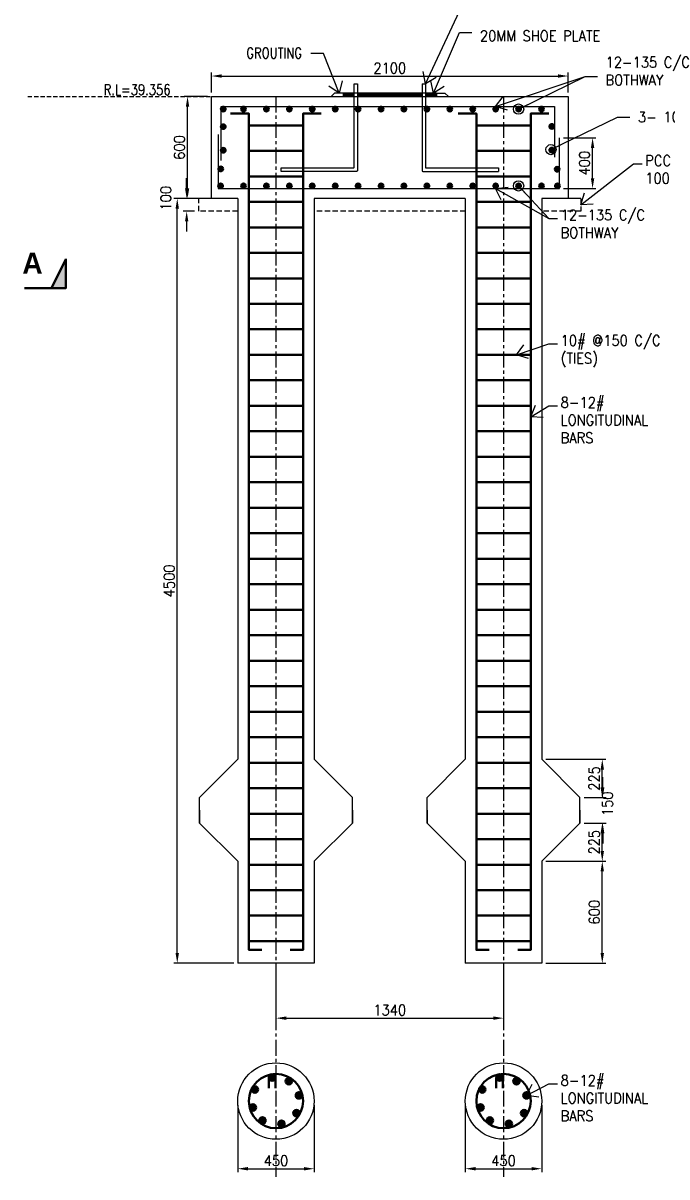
# Model space of a CAD drawing. Header units: millimetres. Extents: x 0 to 1124626, y -157535 to 82123.
# Drawn here: x 315899 to 323483, y 8227 to 21805 of the extents above; entities that cross this region are included whole.
import ezdxf

# ---------------------------------------------------------------- set-up
doc = ezdxf.new("R2010")
doc.units = ezdxf.units.MM
doc.header["$MEASUREMENT"] = 0
doc.linetypes.add('CENTER', pattern=[2, 1.25, -0.25, 0.25, -0.25])
doc.linetypes.add('DASHED', pattern=[0.75, 0.5, -0.25])
for name, color, linetype, lineweight in [('CN', 253, 'Continuous', 15), ('Dim', 6, 'Continuous', 13), ('FOOTING', 171, 'Continuous', 15), ('PEDESTAL', 232, 'Continuous', 15), ('STEEL', 240, 'Continuous', 30), ('Text', 7, 'Continuous', 15), ('TEXT-4', 2, 'Continuous', 25)]:
    doc.layers.add(name, color=color, linetype=linetype, lineweight=lineweight)
doc.layers.add('SUGGESTION', color=7, linetype='Continuous')
doc.styles.add('111', font='bold.shx', dxfattribs={"width": 0.9, "height": 90})
doc.styles.add('style1', font='romans.shx', dxfattribs={"width": 0.9, "height": 300})
doc.dimstyles.new('2.0 DIM-1', dxfattribs={"dimscale": 40, "dimtxt": 125, "dimasz": 3, "dimexe": 1, "dimexo": 1.2, "dimgap": 0.8, "dimtad": 1, "dimdec": 0, "dimlfac": 0.5, "dimzin": 1, "dimdsep": 46, "dimtxsty": 'style1', "dimcen": 2, "dimclrd": 8, "dimclre": 8, "dimclrt": 7, "dimadec": 0, "dimazin": 0, "dimtfac": 1, "dimtdec": 0, "dimtofl": 0, "dimtmove": 1, "dimatfit": 3, "dimfxl": 1, "dimtolj": 1, "dimtzin": 0, "dimlwd": 9, "dimlwe": 9, "dimarcsym": 1})
doc.dimstyles.new('Copy of DIM-1', dxfattribs={"dimscale": 40, "dimtxt": 125, "dimasz": 3, "dimexe": 1, "dimexo": 1.2, "dimgap": 0.8, "dimtad": 1, "dimdec": 0, "dimzin": 1, "dimdsep": 46, "dimtxsty": 'style1', "dimcen": 2, "dimclrd": 8, "dimclre": 8, "dimclrt": 7, "dimadec": 0, "dimazin": 0, "dimtfac": 1, "dimtdec": 0, "dimtofl": 0, "dimtmove": 1, "dimatfit": 3, "dimfxl": 1, "dimtolj": 1, "dimtzin": 0, "dimlwd": 9, "dimlwe": 9, "dimarcsym": 1})

# ---------------------------------------------------------------- blocks, each defined once
blk = doc.blocks.new('SECTION MARK block')
at = {"layer": 'SUGGESTION', "lineweight": 30}
blk.add_hatch(color=256, dxfattribs=at).paths.add_polyline_path([(-249, -237), (-249, 104), (-78, -237)])
blk.add_lwpolyline([(-78, -237), (-249, 104), (-249, -237), (238, -237)], dxfattribs=at)
at = {"layer": 'TEXT-4', "lineweight": 18, "style": '111'}
blk.add_text('A', height=247, dxfattribs=at).set_placement((26, -66))
blk = doc.blocks.new('*D538')
at = {"layer": 'DEFPOINTS', "color": 0, "ltscale": 20, "transparency": 16777216}
for p in [(322318, 21182), (318118, 20941), (322318, 20941)]:
    blk.add_point(p, dxfattribs=at)
at = {"layer": 'Dim', "color": 8, "lineweight": 9, "ltscale": 20, "transparency": 16777216}
for p, q in [((318118, 20989), (318118, 21222)), ((322318, 20989), (322318, 21222)), ((318238, 21182), (322198, 21182))]:
    blk.add_line(p, q, dxfattribs=at)
at = {"layer": 'Dim', "color": 8, "ltscale": 20, "transparency": 16777216}
for points in [[(318238, 21202), (318238, 21162), (318118, 21182)], [(322198, 21162), (322198, 21202), (322318, 21182)]]:
    blk.add_solid(points, dxfattribs=at)
at = {"layer": 'Dim', "color": 7, "ltscale": 20, "transparency": 16777216, "insert": (320218, 21276), "char_height": 125, "attachment_point": 5, "style": 'style1'}
blk.add_mtext('\\A1;2100', dxfattribs=at)
blk = doc.blocks.new('*D539')
at = {"layer": 'DEFPOINTS', "color": 0, "ltscale": 20, "transparency": 16777216}
for p in [(322218, 20454), (322607, 20454), (322218, 19858)]:
    blk.add_point(p, dxfattribs=at)
at = {"layer": 'Dim', "color": 8, "lineweight": 9, "ltscale": 20, "transparency": 16777216}
for p, q in [((322266, 20454), (322647, 20454)), ((322607, 19978), (322607, 20334)), ((322266, 19858), (322647, 19858))]:
    blk.add_line(p, q, dxfattribs=at)
at = {"layer": 'Dim', "color": 8, "ltscale": 20, "transparency": 16777216}
for points in [[(322627, 20334), (322587, 20334), (322607, 20454)], [(322587, 19978), (322627, 19978), (322607, 19858)]]:
    blk.add_solid(points, dxfattribs=at)
at = {"layer": 'Dim', "color": 7, "ltscale": 20, "transparency": 16777216, "insert": (322512, 20156), "char_height": 125, "attachment_point": 5, "rotation": 90, "style": 'style1'}
blk.add_mtext('\\A1;400', dxfattribs=at)
blk = doc.blocks.new('*D540')
at = {"layer": 'DEFPOINTS', "color": 0, "ltscale": 20, "transparency": 16777216}
for p in [(317836, 20941), (318118, 20941), (318118, 19741)]:
    blk.add_point(p, dxfattribs=at)
at = {"layer": 'Dim', "color": 8, "lineweight": 9, "ltscale": 20, "transparency": 16777216}
for p, q in [((318070, 20941), (317796, 20941)), ((317836, 19861), (317836, 20821)), ((318070, 19741), (317796, 19741))]:
    blk.add_line(p, q, dxfattribs=at)
at = {"layer": 'Dim', "color": 8, "ltscale": 20, "transparency": 16777216}
for points in [[(317856, 20821), (317816, 20821), (317836, 20941)], [(317816, 19861), (317856, 19861), (317836, 19741)]]:
    blk.add_solid(points, dxfattribs=at)
at = {"layer": 'Dim', "color": 7, "ltscale": 20, "transparency": 16777216, "insert": (317741, 20341), "char_height": 125, "attachment_point": 5, "rotation": 90, "style": 'style1'}
blk.add_mtext('\\A1;600', dxfattribs=at)
blk = doc.blocks.new('*D541')
at = {"layer": 'DEFPOINTS', "color": 0, "ltscale": 20, "transparency": 16777216}
for p in [(317968, 19741), (317826, 19591), (317968, 19591)]:
    blk.add_point(p, dxfattribs=at)
at = {"layer": 'Dim', "color": 8, "lineweight": 9, "ltscale": 20, "transparency": 16777216}
for p, q in [((317826, 19861), (317826, 19981)), ((317920, 19741), (317786, 19741)), ((317920, 19591), (317786, 19591)), ((317826, 19471), (317826, 19351))]:
    blk.add_line(p, q, dxfattribs=at)
at = {"layer": 'Dim', "color": 8, "ltscale": 20, "transparency": 16777216}
for points in [[(317806, 19861), (317846, 19861), (317826, 19741)], [(317846, 19471), (317806, 19471), (317826, 19591)]]:
    blk.add_solid(points, dxfattribs=at)
at = {"layer": 'Dim', "color": 7, "ltscale": 20, "transparency": 16777216, "insert": (317581, 19743), "char_height": 125, "attachment_point": 5, "rotation": 90, "style": 'style1'}
blk.add_mtext('\\A1;100', dxfattribs=at)
blk = doc.blocks.new('*D542')
at = {"layer": 'DEFPOINTS', "color": 0, "ltscale": 20, "transparency": 16777216}
for p in [(318878, 10755), (321558, 10741), (321558, 10095)]:
    blk.add_point(p, dxfattribs=at)
at = {"layer": 'Dim', "color": 8, "lineweight": 9, "ltscale": 20, "transparency": 16777216}
for p, q in [((318878, 10707), (318878, 10055)), ((321558, 10693), (321558, 10055)), ((318998, 10095), (321438, 10095))]:
    blk.add_line(p, q, dxfattribs=at)
at = {"layer": 'Dim', "color": 8, "ltscale": 20, "transparency": 16777216}
for points in [[(318998, 10115), (318998, 10075), (318878, 10095)], [(321438, 10075), (321438, 10115), (321558, 10095)]]:
    blk.add_solid(points, dxfattribs=at)
at = {"layer": 'Dim', "color": 7, "ltscale": 20, "transparency": 16777216, "insert": (320218, 10190), "char_height": 125, "attachment_point": 5, "style": 'style1'}
blk.add_mtext('\\A1;1340', dxfattribs=at)
blk = doc.blocks.new('*D543')
at = {"layer": 'DEFPOINTS', "color": 0, "ltscale": 20, "transparency": 16777216}
for p in [(318428, 9119), (319328, 9119), (319328, 8323)]:
    blk.add_point(p, dxfattribs=at)
at = {"layer": 'Dim', "color": 8, "lineweight": 9, "ltscale": 20, "transparency": 16777216}
for p, q in [((318428, 9071), (318428, 8283)), ((319328, 9071), (319328, 8283)), ((318548, 8323), (319208, 8323))]:
    blk.add_line(p, q, dxfattribs=at)
at = {"layer": 'Dim', "color": 8, "ltscale": 20, "transparency": 16777216}
for points in [[(318548, 8343), (318548, 8303), (318428, 8323)], [(319208, 8303), (319208, 8343), (319328, 8323)]]:
    blk.add_solid(points, dxfattribs=at)
at = {"layer": 'Dim', "color": 7, "ltscale": 20, "transparency": 16777216, "insert": (318878, 8418), "char_height": 125, "attachment_point": 5, "style": 'style1'}
blk.add_mtext('\\A1;450', dxfattribs=at)
blk = doc.blocks.new('*D544')
at = {"layer": 'DEFPOINTS', "color": 0, "ltscale": 20, "transparency": 16777216}
for p in [(321108, 9119), (322008, 9119), (322008, 8323)]:
    blk.add_point(p, dxfattribs=at)
at = {"layer": 'Dim', "color": 8, "lineweight": 9, "ltscale": 20, "transparency": 16777216}
for p, q in [((321108, 9071), (321108, 8283)), ((322008, 9071), (322008, 8283)), ((321228, 8323), (321888, 8323))]:
    blk.add_line(p, q, dxfattribs=at)
at = {"layer": 'Dim', "color": 8, "ltscale": 20, "transparency": 16777216}
for points in [[(321228, 8343), (321228, 8303), (321108, 8323)], [(321888, 8303), (321888, 8343), (322008, 8323)]]:
    blk.add_solid(points, dxfattribs=at)
at = {"layer": 'Dim', "color": 7, "ltscale": 20, "transparency": 16777216, "insert": (321558, 8418), "char_height": 125, "attachment_point": 5, "style": 'style1'}
blk.add_mtext('\\A1;450', dxfattribs=at)
blk = doc.blocks.new('*D545')
at = {"layer": 'DEFPOINTS', "color": 0, "ltscale": 20, "transparency": 16777216}
for p in [(322008, 11941), (322721, 11941), (322008, 10741)]:
    blk.add_point(p, dxfattribs=at)
at = {"layer": 'Dim', "color": 8, "lineweight": 9, "ltscale": 20, "transparency": 16777216}
for p, q in [((322056, 11941), (322761, 11941)), ((322721, 10861), (322721, 11821)), ((322056, 10741), (322761, 10741))]:
    blk.add_line(p, q, dxfattribs=at)
at = {"layer": 'Dim', "color": 8, "ltscale": 20, "transparency": 16777216}
for points in [[(322741, 11821), (322701, 11821), (322721, 11941)], [(322701, 10861), (322741, 10861), (322721, 10741)]]:
    blk.add_solid(points, dxfattribs=at)
at = {"layer": 'Dim', "color": 7, "ltscale": 20, "transparency": 16777216, "insert": (322627, 11341), "char_height": 125, "attachment_point": 5, "rotation": 90, "style": 'style1'}
blk.add_mtext('\\A1;600', dxfattribs=at)
blk = doc.blocks.new('*D546')
at = {"layer": 'DEFPOINTS', "color": 0, "ltscale": 20, "transparency": 16777216}
for p in [(322458, 12391), (322721, 12391), (322008, 11941)]:
    blk.add_point(p, dxfattribs=at)
at = {"layer": 'Dim', "color": 8, "lineweight": 9, "ltscale": 20, "transparency": 16777216}
for p, q in [((322506, 12391), (322761, 12391)), ((322721, 12061), (322721, 12271)), ((322056, 11941), (322761, 11941))]:
    blk.add_line(p, q, dxfattribs=at)
at = {"layer": 'Dim', "color": 8, "ltscale": 20, "transparency": 16777216}
for points in [[(322741, 12271), (322701, 12271), (322721, 12391)], [(322701, 12061), (322741, 12061), (322721, 11941)]]:
    blk.add_solid(points, dxfattribs=at)
at = {"layer": 'Dim', "color": 7, "ltscale": 20, "transparency": 16777216, "insert": (322627, 12166), "char_height": 125, "attachment_point": 5, "rotation": 90, "style": 'style1'}
blk.add_mtext('\\A1;225', dxfattribs=at)
blk = doc.blocks.new('*D547')
at = {"layer": 'DEFPOINTS', "color": 0, "ltscale": 20, "transparency": 16777216}
for p in [(322458, 12691), (322726, 12691), (322458, 12391)]:
    blk.add_point(p, dxfattribs=at)
at = {"layer": 'Dim', "color": 8, "lineweight": 9, "ltscale": 20, "transparency": 16777216}
for p, q in [((322726, 12811), (322726, 12931)), ((322506, 12691), (322766, 12691)), ((322506, 12391), (322766, 12391)), ((322726, 12271), (322726, 12151))]:
    blk.add_line(p, q, dxfattribs=at)
at = {"layer": 'Dim', "color": 8, "ltscale": 20, "transparency": 16777216}
for points in [[(322706, 12811), (322746, 12811), (322726, 12691)], [(322746, 12271), (322706, 12271), (322726, 12391)]]:
    blk.add_solid(points, dxfattribs=at)
at = {"layer": 'Dim', "color": 7, "ltscale": 20, "transparency": 16777216, "insert": (322782, 12618), "char_height": 125, "attachment_point": 5, "rotation": 90, "style": 'style1'}
blk.add_mtext('\\A1;150', dxfattribs=at)
blk = doc.blocks.new('*D548')
at = {"layer": 'DEFPOINTS', "color": 0, "ltscale": 20, "transparency": 16777216}
for p in [(322008, 13141), (322721, 13141), (322458, 12691)]:
    blk.add_point(p, dxfattribs=at)
at = {"layer": 'Dim', "color": 8, "lineweight": 9, "ltscale": 20, "transparency": 16777216}
for p, q in [((322056, 13141), (322761, 13141)), ((322721, 12811), (322721, 13021)), ((322506, 12691), (322761, 12691))]:
    blk.add_line(p, q, dxfattribs=at)
at = {"layer": 'Dim', "color": 8, "ltscale": 20, "transparency": 16777216}
for points in [[(322741, 13021), (322701, 13021), (322721, 13141)], [(322701, 12811), (322741, 12811), (322721, 12691)]]:
    blk.add_solid(points, dxfattribs=at)
at = {"layer": 'Dim', "color": 7, "ltscale": 20, "transparency": 16777216, "insert": (322627, 12916), "char_height": 125, "attachment_point": 5, "rotation": 90, "style": 'style1'}
blk.add_mtext('\\A1;225', dxfattribs=at)
blk = doc.blocks.new('*D549')
at = {"layer": 'DEFPOINTS', "color": 0, "ltscale": 20, "transparency": 16777216}
for p in [(317715, 19741), (318428, 19741), (318428, 10741)]:
    blk.add_point(p, dxfattribs=at)
at = {"layer": 'Dim', "color": 8, "lineweight": 9, "ltscale": 20, "transparency": 16777216}
for p, q in [((318380, 19741), (317675, 19741)), ((317715, 10861), (317715, 19621)), ((318380, 10741), (317675, 10741))]:
    blk.add_line(p, q, dxfattribs=at)
at = {"layer": 'Dim', "color": 8, "ltscale": 20, "transparency": 16777216}
for points in [[(317735, 19621), (317695, 19621), (317715, 19741)], [(317695, 10861), (317735, 10861), (317715, 10741)]]:
    blk.add_solid(points, dxfattribs=at)
at = {"layer": 'Dim', "color": 7, "ltscale": 20, "transparency": 16777216, "insert": (317621, 15241), "char_height": 125, "attachment_point": 5, "rotation": 90, "style": 'style1'}
blk.add_mtext('\\A1;4500', dxfattribs=at)

msp = doc.modelspace()

# ---------------------------------------------------------------- hatches: boundary and pattern name
at = {"layer": 'PEDESTAL', "ltscale": 20}
h = msp.add_hatch(dxfattribs=at)
h.set_pattern_fill('ANSI31', color=256, scale=100)
h.set_pattern_definition([(45, (216657.622, 1405.487), (-8.8388348, 8.8388348), [])])
h.paths.add_polyline_path([(319797.9566, 20980.9575), (319667.9566, 20980.9575), (319667.9566, 20940.9575), (319797.9566, 20940.9575)])
h.paths.add_polyline_path([(320217.9566, 20980.9575), (319837.9566, 20980.9575), (319837.9566, 20940.9575), (320217.9566, 20940.9575)])
h.paths.add_polyline_path([(320597.9566, 20980.9575), (320217.9566, 20980.9575), (320217.9566, 20940.9575), (320597.9566, 20940.9575)])
h.paths.add_polyline_path([(320767.9566, 20980.9575), (320637.9566, 20980.9575), (320637.9566, 20940.9575), (320767.9566, 20940.9575)])
at = {"layer": 'STEEL', "ltscale": 20}
for points in [[(318285.1207, 20792.9941, -1), (318230.3903, 20792.9941, -1)], [(318522.7408, 20792.9941, -1), (318468.0104, 20792.9941, -1)], [(318792.7408, 20792.9941, -1), (318738.0104, 20792.9941, -1)], [(319062.7408, 20792.9941, -1), (319008.0104, 20792.9941, -1)], [(319332.7408, 20792.9941, -1), (319278.0104, 20792.9941, -1)], [(319602.7408, 20792.9941, -1), (319548.0104, 20792.9941, -1)], [(319872.7408, 20792.9941, -1), (319818.0104, 20792.9941, -1)], [(320142.7408, 20792.9941, -1), (320088.0104, 20792.9941, -1)], [(320412.7408, 20792.9941, -1), (320358.0104, 20792.9941, -1)], [(320682.7408, 20792.9941, -1), (320628.0104, 20792.9941, -1)], [(320952.7408, 20792.9941, -1), (320898.0104, 20792.9941, -1)], [(321222.7408, 20792.9941, -1), (321168.0104, 20792.9941, -1)], [(321492.7408, 20792.9941, -1), (321438.0104, 20792.9941, -1)], [(321762.7408, 20792.9941, -1), (321708.0104, 20792.9941, -1)], [(322032.7408, 20792.9941, -1), (321978.0104, 20792.9941, -1)], [(318285.1207, 20586.086, -1), (318230.3903, 20586.086, -1)], [(322099.1614, 20588.8003, 1), (322153.8918, 20588.8003, 1)], [(318285.1207, 20307.9474, -1), (318230.3903, 20307.9474, -1)], [(322099.1614, 20310.6618, 1), (322153.8918, 20310.6618, 1)], [(318254.1488, 20088.3822, -1), (318199.4184, 20088.3822, -1)], [(322162.5589, 20085.641, 1), (322217.2892, 20085.641, 1)], [(318252.7408, 19888.9209, 1), (318198.0104, 19888.9209, 1)], [(318522.7408, 19888.9209, 1), (318468.0104, 19888.9209, 1)], [(318792.7408, 19888.9209, 1), (318738.0104, 19888.9209, 1)], [(319062.7408, 19888.9209, 1), (319008.0104, 19888.9209, 1)], [(319332.7408, 19888.9209, 1), (319278.0104, 19888.9209, 1)], [(319602.7408, 19888.9209, 1), (319548.0104, 19888.9209, 1)], [(319872.7408, 19888.9209, 1), (319818.0104, 19888.9209, 1)], [(320142.7408, 19888.9209, 1), (320088.0104, 19888.9209, 1)], [(320412.7408, 19888.9209, 1), (320358.0104, 19888.9209, 1)], [(320682.7408, 19888.9209, 1), (320628.0104, 19888.9209, 1)], [(320952.7408, 19888.9209, 1), (320898.0104, 19888.9209, 1)], [(321222.7408, 19888.9209, 1), (321168.0104, 19888.9209, 1)], [(321492.7408, 19888.9209, 1), (321438.0104, 19888.9209, 1)], [(321762.7408, 19888.9209, 1), (321708.0104, 19888.9209, 1)], [(322032.7408, 19888.9209, 1), (321978.0104, 19888.9209, 1)], [(322219.6088, 19888.9209, 1), (322164.8785, 19888.9209, 1)], [(318870.2756, 9397.0801, 1), (318793.653, 9397.0801, 1)], [(319068.5228, 9352.9104, 1), (318991.9003, 9352.9104, 1)], [(321550.29, 9397.0801, 1), (321473.6675, 9397.0801, 1)], [(321748.5373, 9352.9104, 1), (321671.9148, 9352.9104, 1)], [(318666.3223, 9254.5981, 1), (318589.6998, 9254.5981, 1)], [(321346.3368, 9254.5981, 1), (321269.7143, 9254.5981, 1)], [(319186.9017, 9186.2062, 1), (319110.2792, 9186.2062, 1)], [(321866.9162, 9186.2062, 1), (321790.2937, 9186.2062, 1)], [(318644.8854, 9043.2919, 1), (318568.2628, 9043.2919, 1)], [(319158.3353, 8977.7504, 1), (319081.7128, 8977.7504, 1)], [(321324.8998, 9043.2919, 1), (321248.2773, 9043.2919, 1)], [(321838.3498, 8977.7504, 1), (321761.7273, 8977.7504, 1)], [(318756.1335, 8890.836, 1), (318679.5109, 8890.836, 1)], [(318980.0545, 8850.9408, 1), (318903.4319, 8850.9408, 1)], [(321436.1479, 8890.836, 1), (321359.5254, 8890.836, 1)], [(321660.0689, 8850.9408, 1), (321583.4464, 8850.9408, 1)]]:
    msp.add_hatch(color=256, dxfattribs=at).paths.add_polyline_path(points)

# ---------------------------------------------------------------- linework, layer by layer
at = {"layer": 'CN', "linetype": 'CENTER', "ltscale": 150}
for p, q in [((318877.9566, 20940.9575), (318877.9566, 8226.5665)), ((321557.9711, 20940.9575), (321557.9711, 8226.5665))]:
    msp.add_line(p, q, dxfattribs=at)
at = {"layer": 'Dim', "ltscale": 20}
for p, q in [((320597.9566, 21090.9575), (320637.9566, 21090.9575)), ((319567.9566, 20980.9575), (319527.9566, 20940.9575)), ((319527.9566, 20940.9575), (320907.9566, 20940.9575)), ((320767.9566, 20980.9575), (319567.9566, 20980.9575)), ((319668.4542, 20980.9575), (319668.4542, 20940.9575)), ((320767.4591, 20980.9575), (320767.4591, 20940.9575)), ((320767.9566, 20980.9575), (320867.9566, 20980.9575)), ((320867.9566, 20980.9575), (320907.9566, 20940.9575)), ((318230.8551, 20189.7796), (318230.8551, 20823.8627)), ((318230.8551, 20823.8627), (322157.5365, 20823.8627)), ((322157.5365, 20823.8627), (322157.5365, 20227.6353)), ((318195.471, 20492.1353), (318195.471, 19858.0522)), ((322217.6118, 19858.0522), (322217.6118, 20454.2796)), ((321498.6355, 20100.1147), (321498.6355, 20060.1147)), ((318195.471, 19858.0522), (322217.6118, 19858.0522))]:
    msp.add_line(p, q, dxfattribs=at)
at = {"layer": 'Dim', "color": 31, "linetype": 'DASHED', "ltscale": 100, "true_color": 0xfecc66}
msp.add_line((315954.0817, 20940.9575), (318117.9566, 20940.9575), dxfattribs=at)
at = {"layer": 'Dim', "ltscale": 20}
msp.add_lwpolyline([(319837.9566, 21090.9575), (319837.9566, 20070.1147, -0.4142135624), (319827.9566, 20060.1147), (318937.2778, 20060.1147), (318937.2778, 20100.1147), (319787.9566, 20100.1147, 0.4142135624), (319797.9566, 20110.1147), (319797.9566, 21090.9575)], format="xyb", close=True, dxfattribs=at)
for points in [[(320597.9566, 21090.9575), (320597.9566, 20070.1147, 0.4142135624), (320607.9566, 20060.1147), (321498.6355, 20060.1147)], [(320637.9566, 21090.9575), (320637.9566, 20110.1147, 0.4142135624), (320647.9566, 20100.1147), (321498.6355, 20100.1147)]]:
    msp.add_lwpolyline(points, format="xyb", dxfattribs=at)
for centre in [(318877.9566, 9119.3453), (321557.9711, 9119.3453)]:
    msp.add_circle(centre, 450, dxfattribs=at)
at = {"layer": 'FOOTING', "ltscale": 20}
for p, q in [((318117.9566, 20940.9575), (322317.9566, 20940.9575)), ((318117.9566, 19740.9575), (317967.9566, 19740.9575)), ((318427.9566, 19740.9575), (318427.9566, 13140.9575)), ((319327.9566, 19740.9575), (319327.9566, 13140.9575)), ((321107.9711, 19740.9575), (321107.9711, 13140.9719)), ((322007.9422, 19740.9575), (322007.9422, 13140.9719)), ((322467.9566, 19740.9575), (322317.9566, 19740.9575)), ((317977.9566, 12690.9575), (318427.9566, 13140.9575)), ((319777.9566, 12690.9575), (319327.9566, 13140.9575)), ((320657.9566, 12690.9575), (321107.9711, 13140.9719)), ((322457.9566, 12690.9575), (322007.9422, 13140.9719)), ((317977.9566, 12540.9575), (317977.9566, 12690.9575)), ((319777.9566, 12540.9575), (319777.9566, 12690.9575)), ((320657.9566, 12540.9575), (320657.9566, 12690.9575)), ((322457.9566, 12540.9575), (322457.9566, 12690.9575)), ((317977.9566, 12390.9575), (317977.9566, 12540.9575)), ((317977.9566, 12540.9575), (317977.9566, 12390.9575)), ((319777.9566, 12390.9575), (319777.9566, 12540.9575)), ((319777.9566, 12540.9575), (319777.9566, 12390.9575)), ((320657.9566, 12390.9575), (320657.9566, 12540.9575)), ((320657.9566, 12540.9575), (320657.9566, 12390.9575)), ((322457.9566, 12390.9575), (322457.9566, 12540.9575)), ((322457.9566, 12540.9575), (322457.9566, 12390.9575)), ((317977.9566, 12390.9575), (318427.9566, 11940.9575)), ((319777.9566, 12390.9575), (319327.9566, 11940.9575)), ((320657.9566, 12390.9575), (321107.9711, 11940.943)), ((322457.9566, 12390.9575), (322007.9566, 11940.9575)), ((318427.9566, 11940.9575), (318427.9566, 10740.9575)), ((319327.9566, 11940.9575), (319327.9566, 10740.9575)), ((321107.9711, 11940.943), (321107.9711, 10740.9575)), ((322007.9422, 11940.943), (322007.9422, 10740.9575))]:
    msp.add_line(p, q, dxfattribs=at)
for points in [[(318427.9566, 19740.9575), (318117.9566, 19740.9575), (318117.9566, 20940.9575)], [(322317.9566, 20940.9575), (322317.9566, 19740.9575), (322007.9422, 19740.9575)], [(321107.9711, 19740.9575), (319327.9566, 19740.9575)], [(319327.9566, 10740.9575), (318427.9566, 10740.9575)], [(322007.9422, 10740.9575), (321107.9711, 10740.9575)]]:
    msp.add_lwpolyline(points, dxfattribs=at)
at = {"layer": 'FOOTING', "linetype": 'DASHED', "ltscale": 125}
for points in [[(318427.9566, 19590.9575), (317967.9566, 19590.9575), (317967.9566, 19740.9575)], [(322467.9566, 19740.9575), (322467.9566, 19590.9575), (322007.9422, 19590.9575)], [(321107.9711, 19590.9575), (319327.9566, 19590.9575)]]:
    msp.add_lwpolyline(points, dxfattribs=at)
at = {"layer": 'STEEL', "ltscale": 20}
for p, q in [((318558.2253, 20601.1484), (319197.6879, 20601.1484)), ((321238.2253, 20601.1484), (321877.6879, 20601.1484)), ((318558.2253, 20301.1484), (319197.6879, 20301.1484)), ((321238.2253, 20301.1484), (321877.6879, 20301.1484)), ((318558.2253, 20001.1484), (319197.6879, 20001.1484)), ((321238.2253, 20001.1484), (321877.6879, 20001.1484)), ((318558.2253, 19701.1484), (319197.6879, 19701.1484)), ((321238.2253, 19701.1484), (321877.6879, 19701.1484)), ((318558.2253, 19401.1484), (319197.6879, 19401.1484)), ((321238.2253, 19401.1484), (321877.6879, 19401.1484)), ((318558.2253, 19101.1484), (319197.6879, 19101.1484)), ((321238.2253, 19101.1484), (321877.6879, 19101.1484)), ((318558.2253, 18801.1484), (319197.6879, 18801.1484)), ((321238.2253, 18801.1484), (321877.6879, 18801.1484)), ((318558.2253, 18501.1484), (319197.6879, 18501.1484)), ((321238.2253, 18501.1484), (321877.6879, 18501.1484)), ((318558.2253, 18201.1484), (319197.6879, 18201.1484)), ((321238.2253, 18201.1484), (321877.6879, 18201.1484)), ((318558.2253, 17901.1484), (319197.6879, 17901.1484)), ((321238.2253, 17901.1484), (321877.6879, 17901.1484)), ((318558.2253, 17601.1484), (319197.6879, 17601.1484)), ((321238.2253, 17601.1484), (321877.6879, 17601.1484)), ((318558.2253, 17301.1484), (319197.6879, 17301.1484)), ((321238.2253, 17301.1484), (321877.6879, 17301.1484)), ((318558.2253, 17001.1484), (319197.6879, 17001.1484)), ((321238.2253, 17001.1484), (321877.6879, 17001.1484)), ((318558.2253, 16701.1484), (319197.6879, 16701.1484)), ((321238.2253, 16701.1484), (321877.6879, 16701.1484)), ((318558.2253, 16401.1484), (319197.6879, 16401.1484)), ((321238.2253, 16401.1484), (321877.6879, 16401.1484)), ((318558.2253, 16101.1484), (319197.6879, 16101.1484)), ((321238.2253, 16101.1484), (321877.6879, 16101.1484)), ((318558.2253, 15801.1484), (319197.6879, 15801.1484)), ((321238.2253, 15801.1484), (321877.6879, 15801.1484)), ((318558.2253, 15501.1484), (319197.6879, 15501.1484)), ((321238.2253, 15501.1484), (321877.6879, 15501.1484)), ((318558.2253, 15201.1484), (319197.6879, 15201.1484)), ((321238.2253, 15201.1484), (321877.6879, 15201.1484)), ((318558.2253, 14901.1484), (319197.6879, 14901.1484)), ((321238.2253, 14901.1484), (321877.6879, 14901.1484)), ((318558.2253, 14601.1484), (319197.6879, 14601.1484)), ((321238.2253, 14601.1484), (321877.6879, 14601.1484)), ((318558.2253, 14301.1484), (319197.6879, 14301.1484)), ((321238.2253, 14301.1484), (321877.6879, 14301.1484)), ((318558.2253, 14001.1484), (319197.6879, 14001.1484)), ((321238.2253, 14001.1484), (321877.6879, 14001.1484)), ((318558.2253, 13701.1484), (319197.6879, 13701.1484)), ((321238.2253, 13701.1484), (321877.6879, 13701.1484)), ((318558.2253, 13401.1484), (319197.6879, 13401.1484)), ((321238.2253, 13401.1484), (321877.6879, 13401.1484)), ((318558.2253, 13101.1484), (319197.6879, 13101.1484)), ((321238.2253, 13101.1484), (321877.6879, 13101.1484)), ((318558.2253, 12801.1484), (319197.6879, 12801.1484)), ((321238.2253, 12801.1484), (321877.6879, 12801.1484)), ((318558.2253, 12501.1484), (319197.6879, 12501.1484)), ((321238.2253, 12501.1484), (321877.6879, 12501.1484)), ((318558.2253, 12201.1484), (319197.6879, 12201.1484)), ((321238.2253, 12201.1484), (321877.6879, 12201.1484)), ((318558.2253, 11901.1484), (319197.6879, 11901.1484)), ((321238.2253, 11901.1484), (321877.6879, 11901.1484)), ((318558.2253, 11601.1484), (319197.6879, 11601.1484)), ((321238.2253, 11601.1484), (321877.6879, 11601.1484)), ((318558.2253, 11301.1484), (319197.6879, 11301.1484)), ((321238.2253, 11301.1484), (321877.6879, 11301.1484)), ((318558.2253, 11001.1484), (319197.6879, 11001.1484)), ((321238.2253, 11001.1484), (321877.6879, 11001.1484)), ((318792.2424, 9394.7979), (318792.2424, 9272.2398)), ((318871.3029, 9394.7979), (318871.3029, 9272.2398)), ((321472.2569, 9394.7979), (321472.2569, 9272.2398)), ((321551.3174, 9394.7979), (321551.3174, 9272.2398))]:
    msp.add_line(p, q, dxfattribs=at)
for points in [[(318344.2324, 20740.1834), (318558.2253, 20740.1834), (318558.2253, 10898.5904), (318709.4412, 10898.5904)], [(319411.6809, 20740.1834), (319197.6879, 20740.1834), (319197.6879, 10898.5904), (319046.4721, 10898.5904)], [(321024.2324, 20740.1834), (321238.2253, 20740.1834), (321238.2253, 10898.5904), (321389.4412, 10898.5904)], [(322091.6809, 20740.1834), (321877.6879, 20740.1834), (321877.6879, 10898.5904), (321726.4721, 10898.5904)]]:
    msp.add_lwpolyline(points, dxfattribs=at)
for centre, radius in [((318257.7555, 20792.9941), 27.3652), ((318495.3756, 20792.9941), 27.3652), ((318765.3756, 20792.9941), 27.3652), ((319035.3756, 20792.9941), 27.3652), ((319305.3756, 20792.9941), 27.3652), ((319575.3756, 20792.9941), 27.3652), ((319845.3756, 20792.9941), 27.3652), ((320115.3756, 20792.9941), 27.3652), ((320385.3756, 20792.9941), 27.3652), ((320655.3756, 20792.9941), 27.3652), ((320925.3756, 20792.9941), 27.3652), ((321195.3756, 20792.9941), 27.3652), ((321465.3756, 20792.9941), 27.3652), ((321735.3756, 20792.9941), 27.3652), ((322005.3756, 20792.9941), 27.3652), ((318257.7555, 20586.086), 27.3652), ((322126.5266, 20588.8003), 27.3652), ((318257.7555, 20307.9474), 27.3652), ((322126.5266, 20310.6618), 27.3652), ((318226.7836, 20088.3822), 27.3652), ((322189.924, 20085.641), 27.3652), ((318225.3756, 19888.9209), 27.3652), ((318495.3756, 19888.9209), 27.3652), ((318765.3756, 19888.9209), 27.3652), ((319035.3756, 19888.9209), 27.3652), ((319305.3756, 19888.9209), 27.3652), ((319575.3756, 19888.9209), 27.3652), ((319845.3756, 19888.9209), 27.3652), ((320115.3756, 19888.9209), 27.3652), ((320385.3756, 19888.9209), 27.3652), ((320655.3756, 19888.9209), 27.3652), ((320925.3756, 19888.9209), 27.3652), ((321195.3756, 19888.9209), 27.3652), ((321465.3756, 19888.9209), 27.3652), ((321735.3756, 19888.9209), 27.3652), ((322005.3756, 19888.9209), 27.3652), ((322192.2437, 19888.9209), 27.3652), ((318877.9566, 9119.3453), 319.7313), ((318831.9643, 9397.0801), 38.3113), ((319030.2115, 9352.9104), 38.3113), ((321557.9711, 9119.3453), 319.7313), ((321511.9788, 9397.0801), 38.3113), ((321710.226, 9352.9104), 38.3113), ((318628.011, 9254.5981), 38.3113), ((321308.0255, 9254.5981), 38.3113), ((319148.5905, 9186.2062), 38.3113), ((321828.605, 9186.2062), 38.3113), ((318606.5741, 9043.2919), 38.3113), ((319120.024, 8977.7504), 38.3113), ((321286.5886, 9043.2919), 38.3113), ((321800.0385, 8977.7504), 38.3113), ((318717.8222, 8890.836), 38.3113), ((318941.7432, 8850.9408), 38.3113), ((321397.8367, 8890.836), 38.3113), ((321621.7577, 8850.9408), 38.3113)]:
    msp.add_circle(centre, radius, dxfattribs=at)

# ---------------------------------------------------------------- block references
at = {"layer": 'Dim', "xscale": -1}
msp.add_blockref('SECTION MARK block', (316154.9721, 18922.6598), dxfattribs=at)

# ---------------------------------------------------------------- texts
at = {"layer": 'Text', "ltscale": 20, "style": 'style1', "width": 0.8}
for s, p in [('GROUTING ', (318529.4768, 21389.7628)), ('R.L=39.356', (316848.9656, 20958.6698))]:
    msp.add_text(s, height=125, dxfattribs=at).set_placement(p)
at = {"layer": 'Text', "ltscale": 20, "char_height": 125, "style": 'style1'}
for s, insert, width, attachment_point in [('20MM SHOE PLATE', (321280.4484, 21592.6371), 2209.977615, 7), ('12-135 C/C \\PBOTHWAY', (322760.2404, 21072.7488), 1577.336222, 7), ('3- 10# TIES', (323141.5484, 20595.732), 1577.336222, 7), ('PCC (1:2:4) \\P100 THK.', (323227.573, 20249.6519), 1577.336222, 1), ('12-135 C/C \\PBOTHWAY', (322231.1604, 19609.1661), 1577.336222, 1), ('10# @150 C/C\\P(TIES)', (322231.1604, 18132.1852), 1577.336222, 1), ('8-12# LONGITUDINAL BARS', (322231.1604, 17403.4349), 1577.336222, 1), ('8-12# LONGITUDINAL BARS', (322231.1604, 9424.9457), 1577.336222, 1)]:
    msp.add_mtext(s, dxfattribs=dict(at, insert=insert, width=width, attachment_point=attachment_point))

# ---------------------------------------------------------------- dimensions: what is measured, and where the dimension line sits
at = {"layer": 'Dim', "ltscale": 20}
for base, p1, p2, picture, middle in [((322317.9566, 21181.7395), (318117.9566, 20940.9575), (322317.9566, 20940.9575), '*D538', (320217.9566, 21276.2395)), ((321557.9566, 10095.3687), (318877.9566, 10755.0199), (321557.9566, 10740.9575), '*D542', (320217.9566, 10189.8687)), ((319327.9566, 8323.101), (318427.9566, 9119.3453), (319327.9566, 9119.3453), '*D543', (318877.9566, 8417.601)), ((322007.9711, 8323.101), (321107.9711, 9119.3453), (322007.9711, 9119.3453), '*D544', (321557.9711, 8417.601))]:
    dim = msp.add_linear_dim(base=base, p1=p1, p2=p2, dimstyle='2.0 DIM-1', dxfattribs=at)
    dim.commit()
    dim.dimension.update_dxf_attribs({"geometry": picture, "text_midpoint": middle})
for base, p1, p2, picture, middle in [((317835.635, 20940.9575), (318117.9566, 19740.9575), (318117.9566, 20940.9575), '*D540', (317741.135, 20340.9575)), ((317715.0744, 19740.9575), (318427.9566, 10740.9575), (318427.9566, 19740.9575), '*D549', (317620.5744, 15240.9575)), ((322721.4092, 13140.9719), (322457.9566, 12690.9575), (322007.9422, 13140.9719), '*D548', (322626.9092, 12915.9647)), ((322725.6527, 12690.9575), (322457.9566, 12390.9575), (322457.9566, 12690.9575), '*D547', (322781.6527, 12618.1075)), ((322721.4159, 12390.9575), (322007.9566, 11940.9575), (322457.9566, 12390.9575), '*D546', (322626.9159, 12165.9575)), ((322721.4159, 11940.9575), (322007.9422, 10740.9575), (322007.9566, 11940.9575), '*D545', (322626.9159, 11340.9575))]:
    dim = msp.add_linear_dim(base=base, p1=p1, p2=p2, angle=90, dimstyle='2.0 DIM-1', dxfattribs=at)
    dim.commit()
    dim.dimension.update_dxf_attribs({"geometry": picture, "text_midpoint": middle})
for base, p1, p2, text, picture, middle in [((322606.9324, 20454.2796), (322217.6118, 19858.0522), (322217.6118, 20454.2796), '400', '*D539', (322512.4324, 20156.1659)), ((317825.6397, 19590.9575), (317967.9566, 19740.9575), (317967.9566, 19590.9575), '100', '*D541', (317580.6397, 19743.1075))]:
    dim = msp.add_linear_dim(base=base, p1=p1, p2=p2, angle=90, text=text, dimstyle='2.0 DIM-1', dxfattribs=at)
    dim.commit()
    dim.dimension.update_dxf_attribs({"geometry": picture, "text_midpoint": middle})

# ---------------------------------------------------------------- leaders
for points, override in [([(320637.9566, 21090.9575), (321037.9785, 21943.8932), (321186.1189, 21943.8932)], {"dimtxt": 125, "dimasz": 3, "dimgap": 0.8, "dimtad": 0, "dimldrblk": 'Open90'}), ([(320732.6154, 20980.9575), (321037.9785, 21694.5197), (321186.1189, 21694.5197)], {"dimtxt": 125, "dimasz": 3, "dimgap": 0.8, "dimtad": 0, "dimldrblk": 'Open90'}), ([(319623.7385, 20980.9575), (319438.3062, 21448.2315), (319290.1659, 21448.2315)], {"dimtxt": 125, "dimasz": 3, "dimgap": 0.8, "dimtad": 0, "dimldrblk": 'Open90'}), ([(321465.3756, 20823.8627), (322517.7704, 21174.6314), (322665.9108, 21174.6314)], {"dimtxt": 125, "dimasz": 3, "dimgap": 0.8, "dimtad": 0, "dimldrblk": 'Open90'}), ([(321735.3756, 20792.9941), (322517.7704, 21174.6314), (322665.9108, 21174.6314)], {"dimtxt": 125, "dimasz": 3, "dimgap": 0.8, "dimtad": 0, "dimldrblk": 'Origin'}), ([(322116.6836, 20315.9773), (322899.0784, 20697.6146), (323047.2188, 20697.6146)], {"dimtxt": 125, "dimasz": 3, "dimgap": 0.8, "dimtad": 0, "dimldrblk": 'Origin'}), ([(322467.9566, 19665.9575), (323087.0819, 20147.7693), (323191.4785, 20147.7693)], {"dimtxt": 125, "dimasz": 3, "dimtad": 0, "dimldrblk": 'Open90'}), ([(321465.3756, 19858.0522), (322090.6693, 19507.2836), (322195.0659, 19507.2836)], {"dimtxt": 125, "dimasz": 3, "dimgap": 0.8, "dimtad": 0, "dimldrblk": 'Open90'}), ([(321735.3756, 19888.9209), (322090.6693, 19507.2836), (322195.0659, 19507.2836)], {"dimtxt": 125, "dimasz": 3, "dimgap": 0.8, "dimtad": 0, "dimldrblk": 'Origin'}), ([(321710.8021, 17901.1484), (322090.6693, 18030.3026), (322195.0659, 18030.3026)], {"dimtxt": 125, "dimasz": 3, "dimtad": 0, "dimldrblk": 'Open90'}), ([(321877.6879, 17172.3981), (322090.6693, 17301.5524), (322195.0659, 17301.5524)], {"dimtxt": 125, "dimasz": 3, "dimtad": 0, "dimldrblk": 'Open90'}), ([(321828.605, 9186.2062), (322090.6693, 9323.0631), (322195.0659, 9323.0631)], {"dimtxt": 125, "dimasz": 3, "dimtad": 0, "dimldrblk": 'Open90'})]:
    msp.add_leader(points, dimstyle='Copy of DIM-1', override=override, dxfattribs=at)

doc.saveas('drawing.dxf')
